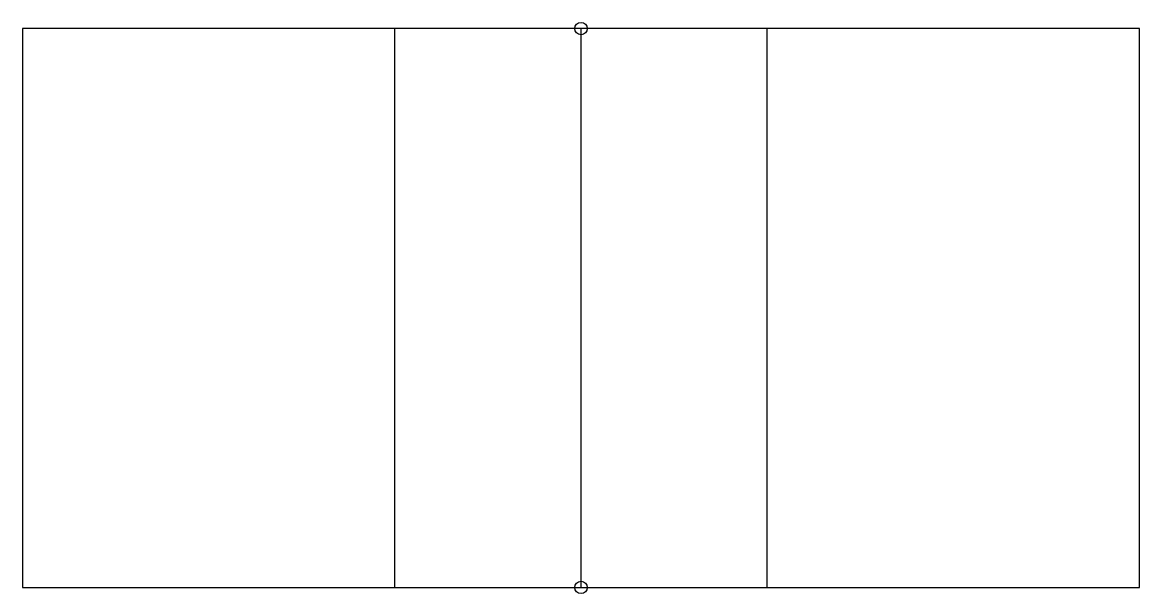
# Model space of a CAD drawing. Header units: metres. Extents: x 0 to 18, y -0.1 to 9.1.
import ezdxf

# ---------------------------------------------------------------- set-up
doc = ezdxf.new("R2010")
doc.units = ezdxf.units.M
doc.layers.add('SLD-0', color=179, linetype='Continuous')

msp = doc.modelspace()

# ---------------------------------------------------------------- linework, layer by layer
at = {"layer": 'SLD-0'}
for p, q in [((18, 9), (0, 9)), ((0, 9), (0, 0)), ((6, 0), (6, 9)), ((9, 0), (9, 9)), ((12, 0), (12, 9)), ((18, 0), (18, 9)), ((0, 0), (18, 0))]:
    msp.add_line(p, q, dxfattribs=at)
for centre in [(9, 9), (9, 0)]:
    msp.add_circle(centre, 0.1, dxfattribs=at)

doc.saveas('drawing.dxf')
